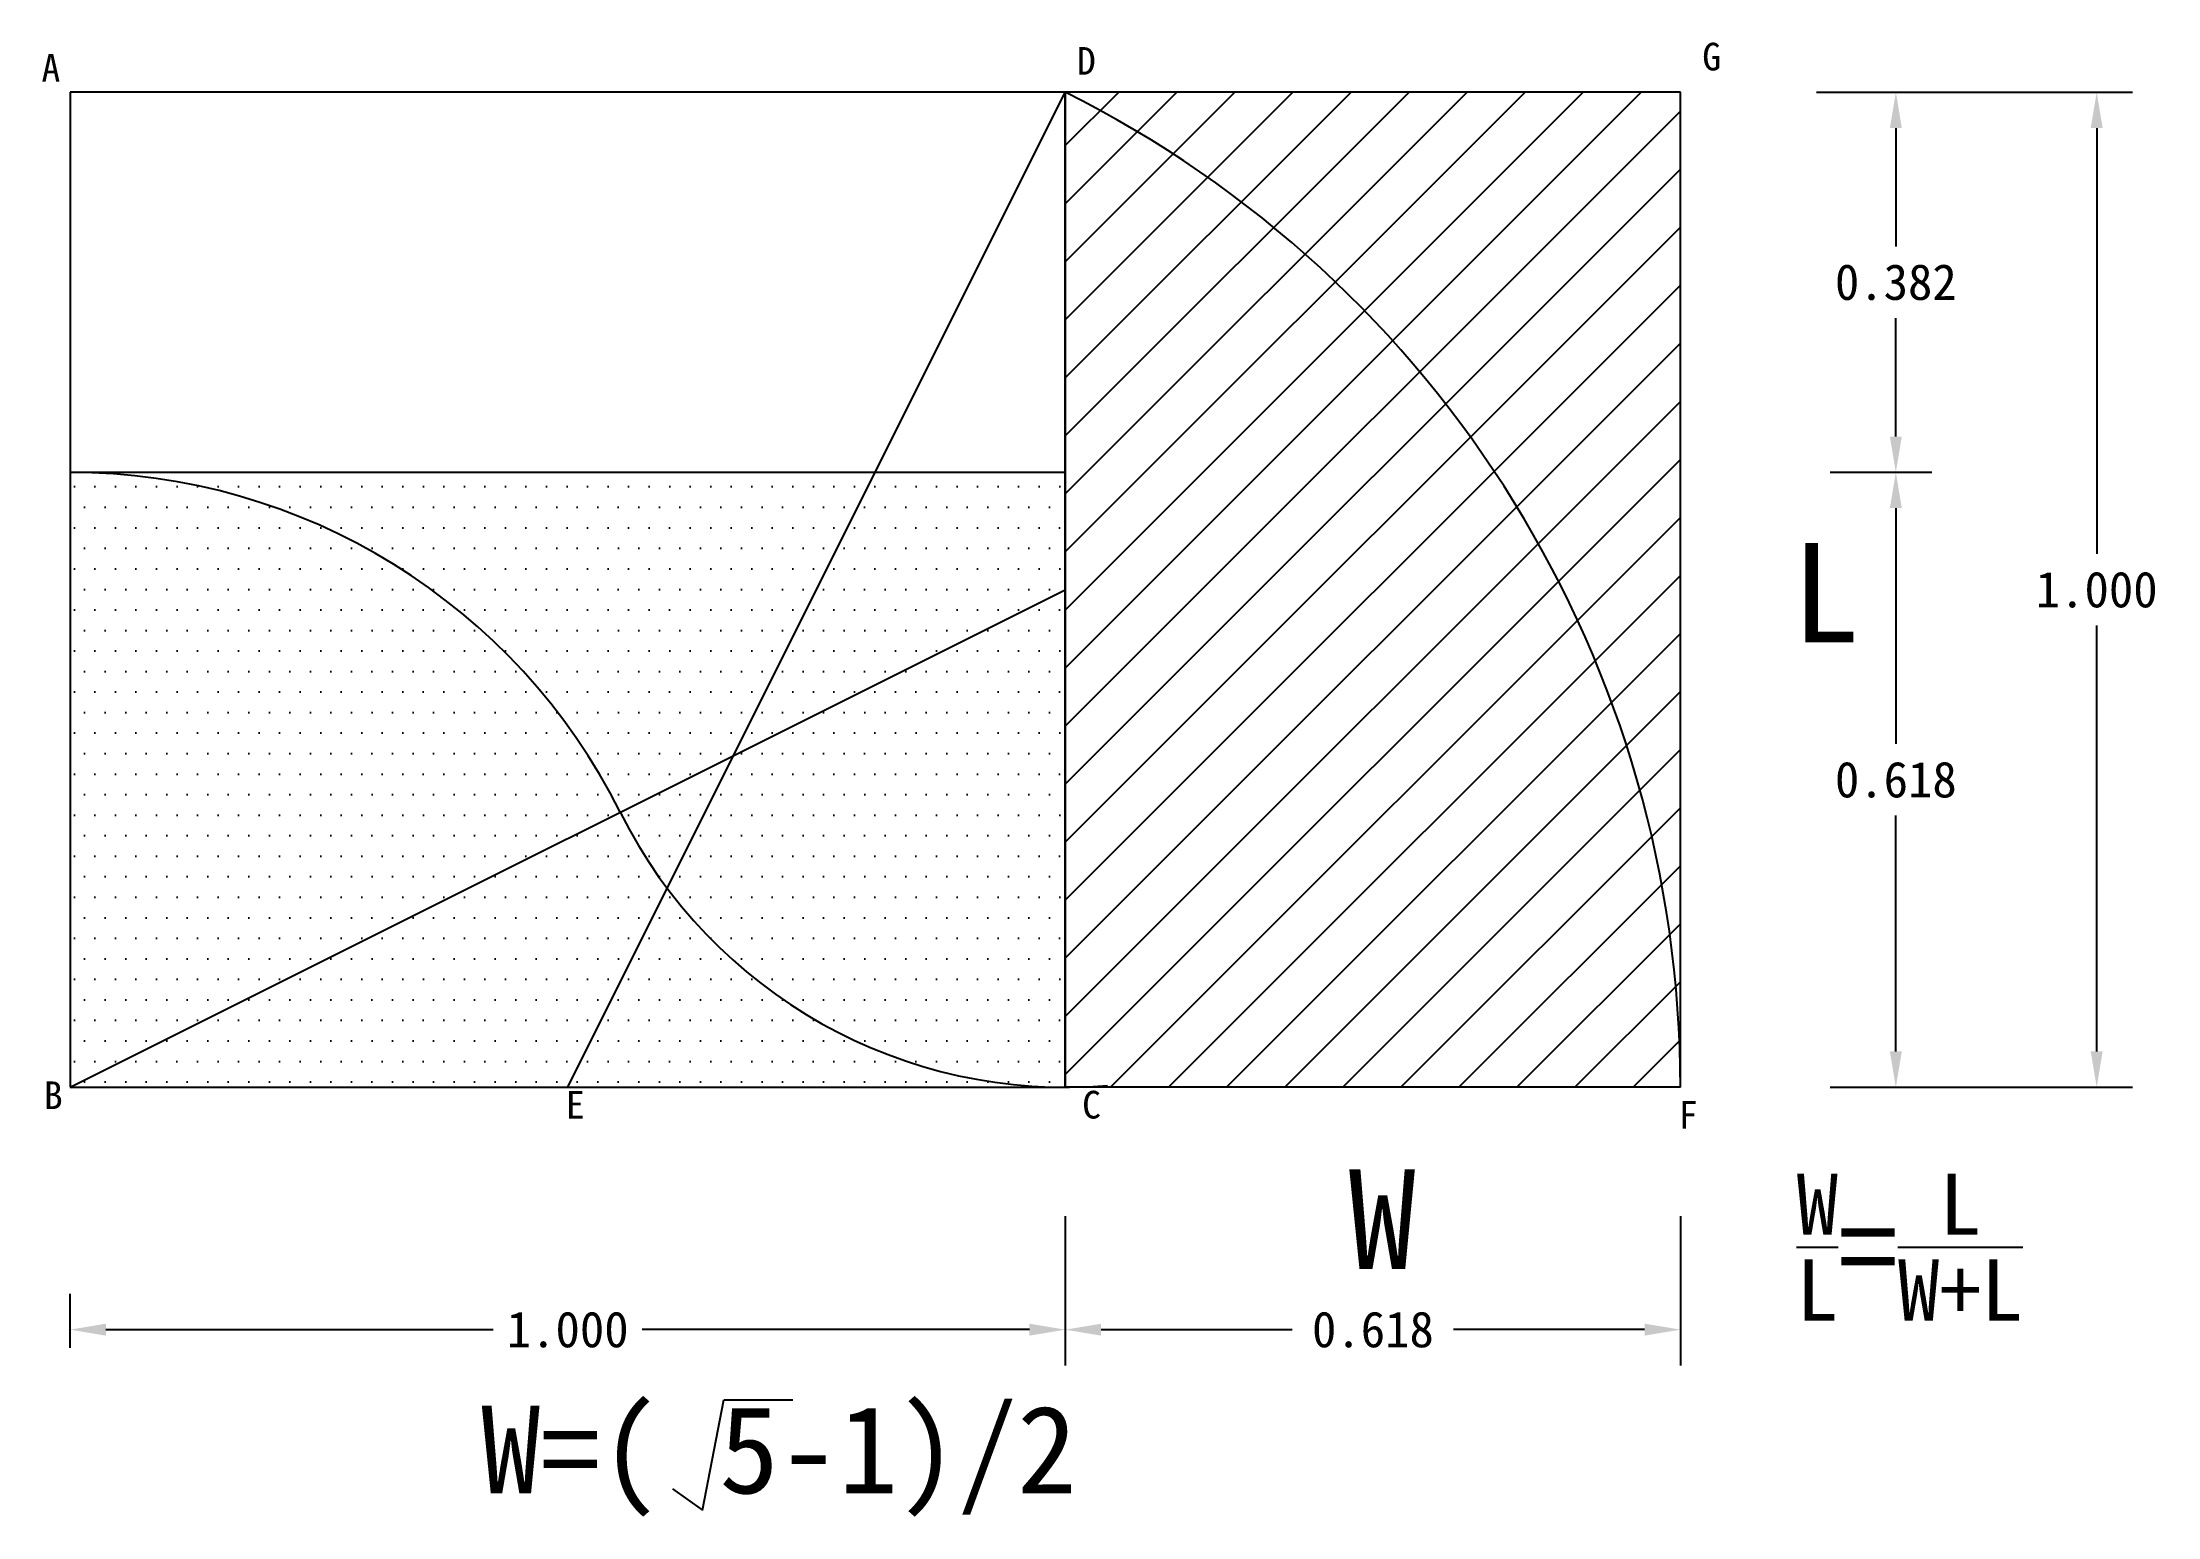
# Model space of a CAD drawing. Header units: inches. Extents: x 580.33 to 582.46, y -198.88 to -197.4.
import ezdxf

# ---------------------------------------------------------------- set-up
doc = ezdxf.new("R2010")
doc.units = ezdxf.units.IN
doc.header["$MEASUREMENT"] = 0
doc.styles.get("Standard").update_dxf_attribs({"font": ''})
doc.styles.get('Standard').set_extended_font_data('SimSun')
doc.dimstyles.get("Standard").update_dxf_attribs({"dimscale": 0.2, "dimtxt": 0.18, "dimasz": 0.18, "dimexe": 0.18, "dimexo": 0.0625, "dimgap": 0.09, "dimtad": 0, "dimtih": 1, "dimtoh": 1, "dimdec": 3, "dimzin": 0, "dimdsep": 46, "dimtxsty": 'Standard', "dimcen": 0.09, "dimclrd": 6, "dimclre": 6, "dimadec": 0, "dimazin": 0, "dimtfac": 1, "dimtdec": 3, "dimtofl": 0, "dimtmove": 0, "dimatfit": 3, "dimfxl": 1, "dimtolj": 1, "dimtzin": 0, "dimarcsym": 0})

# ---------------------------------------------------------------- blocks, each defined once
blk = doc.blocks.new('*D1')
at = {"color": 6, "lineweight": -2}
for p, q in [((581.3608, -198.5762), (581.3608, -198.7264)), ((581.9789, -198.5762), (581.9789, -198.7264)), ((581.3968, -198.6904), (581.5889, -198.6904)), ((581.9429, -198.6904), (581.7509, -198.6904))]:
    blk.add_line(p, q, dxfattribs=at)
at = {"color": 6}
for points in [[(581.3968, -198.6844), (581.3968, -198.6964), (581.3608, -198.6904)], [(581.9429, -198.6844), (581.9429, -198.6964), (581.9789, -198.6904)]]:
    blk.add_solid(points, dxfattribs=at)
at = {"layer": 'Defpoints', "color": 0}
for p in [(581.3608, -198.5637), (581.9789, -198.5637), (581.9789, -198.6904)]:
    blk.add_point(p, dxfattribs=at)
at = {"color": 0, "insert": (581.6699, -198.6904), "char_height": 0.036, "attachment_point": 5}
blk.add_mtext('\\A1;0.618', dxfattribs=at)
blk = doc.blocks.new('*D2')
at = {"color": 6, "lineweight": -2}
for p, q in [((582.1294, -197.8288), (582.2313, -197.8288)), ((582.1953, -197.8648), (582.1953, -198.1018)), ((582.1953, -198.4108), (582.1953, -198.1738)), ((582.1294, -198.4468), (582.2313, -198.4468))]:
    blk.add_line(p, q, dxfattribs=at)
at = {"color": 6}
for points in [[(582.1893, -197.8648), (582.2013, -197.8648), (582.1953, -197.8288)], [(582.1893, -198.4108), (582.2013, -198.4108), (582.1953, -198.4468)]]:
    blk.add_solid(points, dxfattribs=at)
at = {"layer": 'Defpoints', "color": 0}
for p in [(582.1169, -197.8288), (582.1169, -198.4468), (582.1953, -198.4468)]:
    blk.add_point(p, dxfattribs=at)
at = {"color": 0, "insert": (582.1953, -198.1378), "char_height": 0.036, "attachment_point": 5}
blk.add_mtext('\\A1;0.618', dxfattribs=at)
blk = doc.blocks.new('*D3')
at = {"color": 6, "lineweight": -2}
for p, q in [((581.3608, -198.5762), (581.3608, -198.7264)), ((580.3608, -198.7087), (580.3608, -198.6544)), ((580.3968, -198.6904), (580.7858, -198.6904)), ((581.3248, -198.6904), (580.9358, -198.6904))]:
    blk.add_line(p, q, dxfattribs=at)
at = {"color": 6}
for points in [[(580.3968, -198.6844), (580.3968, -198.6964), (580.3608, -198.6904)], [(581.3248, -198.6844), (581.3248, -198.6964), (581.3608, -198.6904)]]:
    blk.add_solid(points, dxfattribs=at)
at = {"layer": 'Defpoints', "color": 0}
for p in [(581.3608, -198.5637), (580.3608, -198.6904), (580.3608, -198.7212)]:
    blk.add_point(p, dxfattribs=at)
at = {"color": 0, "insert": (580.8608, -198.6904), "char_height": 0.036, "attachment_point": 5}
blk.add_mtext('\\A1;1.000', dxfattribs=at)
blk = doc.blocks.new('*D4')
at = {"color": 6, "lineweight": -2}
for p, q in [((582.1156, -197.4468), (582.2313, -197.4468)), ((582.1953, -197.4828), (582.1953, -197.6018)), ((582.1953, -197.7928), (582.1953, -197.6738)), ((582.1294, -197.8288), (582.2313, -197.8288))]:
    blk.add_line(p, q, dxfattribs=at)
at = {"color": 6}
for points in [[(582.1893, -197.4828), (582.2013, -197.4828), (582.1953, -197.4468)], [(582.1893, -197.7928), (582.2013, -197.7928), (582.1953, -197.8288)]]:
    blk.add_solid(points, dxfattribs=at)
at = {"layer": 'Defpoints', "color": 0}
for p in [(582.1031, -197.4468), (582.1953, -197.4468), (582.1169, -197.8288)]:
    blk.add_point(p, dxfattribs=at)
at = {"color": 0, "insert": (582.1953, -197.6378), "char_height": 0.036, "attachment_point": 5}
blk.add_mtext('\\A1;0.382', dxfattribs=at)
blk = doc.blocks.new('*D5')
at = {"color": 6, "lineweight": -2}
for p, q in [((582.1156, -197.4468), (582.4331, -197.4468)), ((582.3971, -197.4828), (582.3971, -197.9108)), ((582.3971, -198.4108), (582.3971, -197.9828)), ((582.1294, -198.4468), (582.4331, -198.4468))]:
    blk.add_line(p, q, dxfattribs=at)
at = {"color": 6}
for points in [[(582.3911, -197.4828), (582.4031, -197.4828), (582.3971, -197.4468)], [(582.3911, -198.4108), (582.4031, -198.4108), (582.3971, -198.4468)]]:
    blk.add_solid(points, dxfattribs=at)
at = {"layer": 'Defpoints', "color": 0}
for p in [(582.1031, -197.4468), (582.3971, -197.4468), (582.1169, -198.4468)]:
    blk.add_point(p, dxfattribs=at)
at = {"color": 0, "insert": (582.3971, -197.9468), "char_height": 0.036, "attachment_point": 5}
blk.add_mtext('\\A1;1.000', dxfattribs=at)

msp = doc.modelspace()

# ---------------------------------------------------------------- hatches: boundary and pattern name
h = msp.add_hatch()
h.set_pattern_fill('ANSI31', color=256, scale=0.33, style=0)
h.set_pattern_definition([(45, (580.200113, -198.544526), (-0.02916815, 0.02916815), [])])
h.paths.add_polyline_path([(581.9789, -197.4468), (581.3608, -197.4468, -0.284079), (581.9789, -198.4468)])
h.paths.add_polyline_path([(581.3608, -197.4468), (581.3608, -198.4468), (581.9789, -198.4468, 0.284079)])
h = msp.add_hatch()
h.set_pattern_fill('DOTS', color=256, scale=0.33, style=0)
h.set_pattern_definition([(0, (580.200113, -198.544526), (0.0103125, 0.020625), [0, -0.020625])])
h.paths.add_polyline_path([(580.3608, -197.8288), (580.3608, -198.4468), (580.9136, -198.1705, 0.284079)])
h.paths.add_polyline_path([(581.1699, -197.8288), (580.3608, -197.8288, -0.284079), (580.9136, -198.1705), (581.0275, -198.1135)])
h.paths.add_polyline_path([(581.3608, -197.9468), (581.3608, -197.8288), (581.1699, -197.8288), (581.0275, -198.1135)])
h.paths.add_polyline_path([(581.3608, -197.9468), (581.0275, -198.1135), (580.9608, -198.2468, 0.236068), (581.3608, -198.4468)])
h.paths.add_polyline_path([(580.9608, -198.2468), (580.8608, -198.4468), (581.3608, -198.4468, -0.236068)])
h.paths.add_polyline_path([(580.9608, -198.2468, -0.044994), (580.9136, -198.1705), (580.3608, -198.4468), (580.8608, -198.4468)])
h.paths.add_polyline_path([(581.0275, -198.1135), (580.9136, -198.1705, 0.044994), (580.9608, -198.2468)])

# ---------------------------------------------------------------- linework, layer by layer
for p, q in [((581.3608, -197.4468), (580.3608, -197.4468)), ((580.3608, -197.4468), (580.3608, -198.4468)), ((581.3608, -198.4468), (581.3608, -197.4468)), ((580.3608, -197.8288), (581.3608, -197.8288)), ((580.3608, -198.4468), (581.3608, -198.4468)), ((580.9963, -198.8717), (581.0176, -198.7609)), ((581.0176, -198.7609), (581.087, -198.7609)), ((580.9661, -198.8504), (580.9963, -198.8717))]:
    msp.add_line(p, q)
at = {"color": 5}
for p, q in [((580.8608, -198.4468), (581.3608, -197.4468)), ((580.3608, -198.4468), (581.3608, -197.9468))]:
    msp.add_line(p, q, dxfattribs=at)
at = {"color": 1}
for p, q in [((581.3608, -197.4468), (581.3608, -198.4468)), ((581.9789, -197.4468), (581.3608, -197.4468)), ((581.9789, -198.4468), (581.9789, -197.4468)), ((581.3608, -198.4468), (581.3608, -198.4468)), ((581.9789, -198.4468), (581.3608, -198.4468))]:
    msp.add_line(p, q, dxfattribs=at)
at = {"color": 5}
for centre, radius, start, end in [((580.8608, -198.4468), 1.118, 0, 63.4349), ((580.3608, -198.4468), 0.618, 26.5651, 90), ((581.3608, -197.9468), 0.5, 206.5651, 274.8586)]:
    msp.add_arc(centre, radius, start, end, dxfattribs=at)

# ---------------------------------------------------------------- texts
for s, height, p in [('A', 0.0278, (580.3321, -197.4363)), ('D', 0.0278, (581.3725, -197.4292)), ('G', 0.0278, (582.0008, -197.4249)), ('L', 0.1, (582.091, -197.9997)), ('B', 0.0278, (580.3345, -198.4687)), ('E', 0.0278, (580.859, -198.4782)), ('C', 0.0278, (581.3777, -198.4782)), ('F', 0.0278, (581.9772, -198.4883)), ('W', 0.1, (581.6452, -198.6294))]:
    msp.add_text(s, height=height).set_placement(p)
at = {"char_height": 0.088, "attachment_point": 1}
for s, insert, width in [('\\A1;{\\H0.7x;\\SW/L;}={\\H0.7x;\\SL/W+L;}', (582.0955, -198.5335), 0.462324), ('\\A1;W=( 5-1)/2', (580.7737, -198.7669), 1.233625)]:
    msp.add_mtext(s, dxfattribs=dict(at, insert=insert, width=width))

# ---------------------------------------------------------------- dimensions: what is measured, and where the dimension line sits
dim = msp.add_linear_dim(base=(582.1953, -197.4468), p1=(582.1169, -197.8288), p2=(582.1031, -197.4468), angle=90, dimstyle='Standard', override={"dimtmove": 1})
dim.commit()
dim.dimension.update_dxf_attribs({"geometry": '*D4', "text_midpoint": (582.1953, -197.6378)})
for base, p1, p2, angle, picture, middle, dimtype in [((582.3971, -197.4468), (582.1169, -198.4468), (582.1031, -197.4468), 90, '*D5', (582.3971, -197.9468), 160), ((582.1953, -198.4468), (582.1169, -197.8288), (582.1169, -198.4468), 270, '*D2', (582.1953, -198.1378), 161)]:
    dim = msp.add_linear_dim(base=base, p1=p1, p2=p2, angle=angle, dimstyle='Standard')
    dim.commit()
    dim.dimension.update_dxf_attribs({"geometry": picture, "text_midpoint": middle, "dimtype": dimtype})
dim = msp.add_linear_dim(base=(580.3608, -198.6904), p1=(581.3608, -198.5637), p2=(580.3608, -198.7212), dimstyle='Standard', override={"dimtmove": 1})
dim.commit()
dim.dimension.update_dxf_attribs({"geometry": '*D3', "text_midpoint": (580.8608, -198.6904)})
dim = msp.add_linear_dim(base=(581.9789, -198.6904), p1=(581.3608, -198.5637), p2=(581.9789, -198.5637), dimstyle='Standard')
dim.commit()
dim.dimension.update_dxf_attribs({"geometry": '*D1', "text_midpoint": (581.6699, -198.6904)})

doc.saveas('drawing.dxf')
